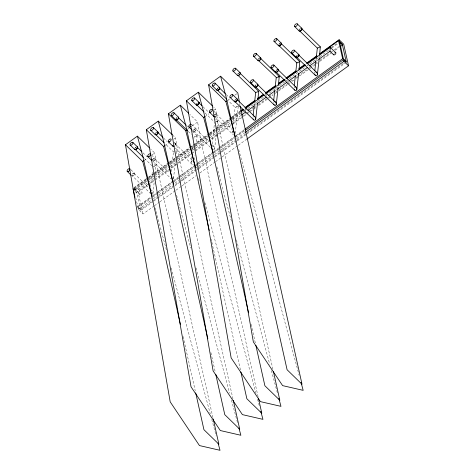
<?xml version="1.0" encoding="UTF-8"?>
<svg xmlns="http://www.w3.org/2000/svg" width="474" height="474" viewBox="0 0 474 474"><rect width="100%" height="100%" fill="white"/><g stroke="black" fill="none" stroke-linecap="round" stroke-linejoin="round"><path stroke-width="0.36" stroke-dasharray="2.37 1.78" d="M152.344 194.37C153.819 193.078 152.421 190.773 151.111 189.908M173.383 178.994L173.283 177.009L172.37 175.813M191.816 156.716C191.739 158.63 189.742 164.602 193.451 164.739M213.306 149.956C216.085 149.737 213.869 145.471 212.245 144.949M232.515 130.735L232.408 133.224L233.486 134.954M273.439 103.059L273.462 102.562M293.993 88.241L294.342 86.973M150.625 187.082L152.421 171.007M152.948 193.38L154.251 181.666M155.152 173.608L156.053 165.556L152.883 162.44M171.262 171.535L173.466 151.804L174.337 151.271M173.502 178.562L175.38 161.723M176.275 153.665L176.606 150.738L175.907 150.738M192.551 150.139L193.119 145.026M193.854 138.449L194.097 136.891L197.131 135.86L195.691 149.103M194.464 160.082L194.95 155.691M212.127 144.09L214.574 122.168M214.609 148.931L216.245 134.284M216.979 127.696L217.714 121.101L215.593 119.004M233.249 124.158L235.128 107.349L238.238 106.223M235.246 133.378L238.268 106.283M257.595 102.449L257.755 100.986M274.926 89.408L275.092 87.945M316.039 59.777L316.199 58.314M319.257 58L319.423 56.536M191.247 161.835L191.567 161.065L192.551 160.804M232.355 132.199L232.959 131.209M252.909 117.38L253.027 116.948M314.57 72.931L314.896 72.161M146.425 179.853L134.249 188.717L139.83 194.494M134.349 189.167C139.095 191.869 139.563 186.566 134.415 188.516M176.606 150.738L176.067 151.111M197.16 135.919L194.044 137.045M217.714 121.101L216.446 121.794M212.121 146.247L213.104 145.986L213.827 146.484M143.93 160.686L147.509 158.103M151.692 155.093L154.678 152.936L150.489 148.866M164.774 145.66L168.359 143.077M173.733 139.202L175.528 137.91L172.909 135.363M186.857 129.74L189.244 128.021M192.231 125.865L197.605 121.99L189.754 114.358M204.887 116.746L209.064 113.73M213.845 110.288L215.634 108.996L213.543 106.958M227.68 100.31L230.068 98.586M234.849 95.144L237.237 93.419M134.178 187.485L146.164 178.846M148.558 177.116L152.752 174.094M153.351 173.662L167.132 163.726M169.532 161.995L174.924 158.109M175.522 157.676L189.31 147.74M189.908 147.307L192.9 145.151M193.505 144.718L207.286 134.782M209.68 133.052L215.072 129.165M215.676 128.732L229.457 118.796M231.851 117.066L240.241 111.023M133.644 188.32L146.229 179.243M148.623 177.519L152.818 174.491M153.422 174.059L167.203 164.128M169.597 162.398L189.375 148.143M189.973 147.71L192.971 145.548M193.57 145.115L207.351 135.185M209.745 133.455L215.741 129.135M216.34 128.703L229.523 119.199M231.922 117.469L239.708 111.852M148.83 178.123L167.452 164.697M169.852 162.967L176.458 158.203M177.063 157.771L190.88 147.811M191.478 147.378L194.482 145.21M195.081 144.777L207.097 136.115M210.101 133.952L216.707 129.189M217.311 128.756L229.321 120.094M231.727 118.364L240.134 112.297M133.964 189.641L147.147 180.138M147.746 179.705L167.523 165.45M169.917 163.726L175.309 159.833M175.913 159.406L189.695 149.47M192.089 147.74L193.291 146.875M193.89 146.442L207.671 136.506M210.065 134.782L215.463 130.889M216.061 130.463L229.843 120.526M232.236 118.796L240.626 112.747M244.821 109.725L246.024 108.86M265.197 95.037L266.394 94.172M331.113 47.519L337.707 42.767M134.758 190.074L146.739 181.435M149.138 179.705L154.53 175.818M155.128 175.386L167.713 166.315M170.113 164.585L176.701 159.833M177.3 159.4L191.087 149.47M191.686 149.037L194.678 146.875M195.282 146.442L209.064 136.506M209.662 136.074L216.849 130.889M217.453 130.457L230.038 121.385M232.432 119.661L242.018 112.747M242.617 112.314L244.418 111.017M245.017 110.59L247.416 108.86M248.015 108.428L265.393 95.902M265.991 95.47L288.761 79.051M289.359 78.619L304.344 67.818M306.737 66.093L309.137 64.363M309.735 63.931L329.507 49.675M331.907 47.951L339.698 42.334M138.23 189.458L169.39 166.996M169.988 166.564L177.181 161.379M177.78 160.947L190.364 151.876M192.764 150.145L195.158 148.421M195.756 147.989L209.544 138.053M210.142 137.62L217.329 132.436M217.933 132.003L231.715 122.067M232.313 121.634L240.703 115.591M255.083 105.222L256.28 104.357M275.459 90.534L276.656 89.669M287.445 81.889L288.642 81.03M296.434 75.413L297.631 74.548M316.81 60.725L318.007 59.86M153.357 201.391L140.772 210.462L136.719 192.326L148.107 184.113M148.706 183.681L154.097 179.794M154.696 179.362L168.477 169.425M170.877 167.701L190.655 153.446M191.253 153.013L194.245 150.851M194.85 150.418L208.631 140.482M211.025 138.758L216.417 134.871M217.021 134.438L230.802 124.502M231.401 124.07L240.988 117.155M241.586 116.723L245.781 113.701M246.379 113.268L248.18 111.971M248.779 111.538L252.974 108.516M253.572 108.084L255.972 106.354M258.366 104.63L266.157 99.013M266.755 98.58L268.551 97.283M269.155 96.85L273.35 93.828M275.744 92.098L276.94 91.239M279.34 89.509L286.533 84.325M287.131 83.892L293.72 79.14M296.12 77.41L297.317 76.551M297.915 76.118L307.502 69.204M308.106 68.771L309.901 67.48M310.5 67.047L314.695 64.02M315.293 63.587L317.693 61.863M320.086 60.133L330.277 52.792M330.876 52.359L338.667 46.742M231.057 125.426L136.915 193.185L134.616 190.951M233.392 123.637L256.221 107.278M258.561 105.495L273 95.185M275.341 93.396L289.721 83.027M292.114 81.303L293.975 80.065M296.309 78.275L317.343 63.214M319.683 61.43L332.866 51.927M335.26 50.197L338.916 47.667M137.697 206.457L152.083 196.088M152.681 195.655L157.475 192.201M158.073 191.769L173.051 180.967M173.656 180.535L179.646 176.215M180.244 175.783L195.223 164.982M195.827 164.555L197.622 163.257M198.221 162.825L213.205 152.024M213.804 151.591L219.794 147.272M220.392 146.839L235.377 136.038M235.975 135.611L244.365 129.562M157.961 197.071L140.582 209.597L137.827 206.919L151.01 197.415M151.609 196.983L156.402 193.528M157.001 193.096L171.979 182.294M172.583 181.862L178.574 177.543M179.172 177.11L194.156 166.309M194.755 165.876L196.55 164.585M197.148 164.152L212.133 153.351M212.731 152.918L218.721 148.599M219.32 148.166L234.304 137.365M234.903 136.933L243.891 130.457M152.403 197.415L138.017 207.784L138.402 209.508L143 213.975L153.783 206.202M153.001 196.983L157.795 193.528M158.393 193.096L171.576 183.592M173.97 181.862L179.966 177.543M180.564 177.11L195.543 166.309M196.147 165.876L197.942 164.585M198.541 164.152L213.525 153.351M214.124 152.918L220.114 148.599M220.712 148.166L235.092 137.798M235.697 137.365L244.685 130.883M138.402 209.508L152.788 199.139M153.386 198.707L158.18 195.252M158.778 194.82L172.56 184.884M174.959 183.16L180.351 179.267M180.95 178.834L195.329 168.471M195.934 168.039L197.729 166.741M198.328 166.309L213.91 155.075M214.509 154.643L220.499 150.323M221.097 149.891L236.082 139.095M236.68 138.663L244.471 133.046M158.559 196.639L180.132 181.086M180.73 180.653L196.313 169.425M196.911 168.993L198.707 167.695M199.305 167.263L213.691 156.894M214.289 156.461L220.28 152.142M220.878 151.71L236.461 140.482M237.059 140.049L246.646 133.135M247.244 132.702L344.325 62.722M153.961 200.958L174.331 186.27M174.93 185.838L195.904 170.717M196.503 170.284L198.304 168.993M198.902 168.56L214.479 157.327M215.083 156.894L221.074 152.575M221.672 152.142L236.65 141.341M237.255 140.908L246.243 134.432M246.841 134L345.718 62.722M154.382 205.769L159.181 202.315M159.779 201.883L175.356 190.649M175.955 190.216L181.352 186.329M181.951 185.897L196.331 175.528M199.927 172.939L214.906 162.138M215.504 161.705L221.5 157.386M222.099 156.953L237.681 145.719M238.28 145.287L246.065 139.676M238.185 106.383L235.151 107.414L228.302 100.749M153.446 166.25L156.023 165.491L153.606 166.623M215.836 121.474L217.684 121.042M174.159 151.804L173.49 151.864L165.059 143.663M151.81 190.625L152.166 190.933M226.205 94.522L228.823 97.063M213.673 111.005L216.737 113.985M216.464 114.246L232.278 129.615M214.817 116.835L233.131 134.64M203.032 106.792L208.791 112.391M205.112 113.008L214.07 121.717M191.585 124.33L196.183 128.798A1.884 0.978 -45.8 0 1 194.678 131.417A1.884 0.978 -45.8 0 1 193.617 130.089A1.884 0.978 -45.8 0 1 196.183 128.798M195.91 129.058A1.505 0.782 -45.8 0 1 194.707 131.156A1.505 0.782 -45.8 0 1 193.86 130.089A1.505 0.782 -45.8 0 1 195.91 129.058L209.087 141.874M193.742 131.144L212.056 148.949M192.45 130.409L193.469 131.405M186.667 125.681L187.716 126.7M192.42 131.28L197.131 135.86M188.249 131.411L191.407 134.486M174.094 142.129L175.629 143.616M175.356 143.877L192.746 160.787M175.279 147.995L192.023 164.277M163.494 137.958L167.156 141.519M151.502 154.962L155.075 158.434M154.802 158.695L169.562 173.046M152.634 160.781L171.469 179.095M142.941 152.776L147.13 156.847M144.505 158.482L151.881 165.657M130.948 169.775L134.521 173.253M134.249 173.514L148.481 187.349M150.916 193.913L132.08 175.593A1.505 0.782 -45.8 0 0 133.834 174.977A1.505 0.782 -45.8 0 0 134.018 173.366A1.505 0.782 -45.8 0 0 132.199 174.545M138.295 188.812L141.999 192.414A1.505 0.782 -45.8 0 1 140.796 194.512A1.505 0.782 -45.8 0 1 139.948 193.445A1.505 0.782 -45.8 0 1 141.999 192.414M134.089 188.409L138.171 192.385L143 213.975M133.567 189.262L136.719 192.326M137.626 207.399L140.772 210.462M170.913 178.2L171.161 178.686M238.706 149.488L299.153 375.343M216.891 166.919L231.62 221.956M236.402 239.826L269.682 364.186M271.406 370.621L277.337 392.774M198.476 178.491L199.436 182.063M204.981 202.789L256.244 394.338M257.583 399.339L259.497 406.491M176.589 195.122L190.744 248.015M196.1 268.023L229.576 393.1M231.49 400.252L237.61 423.122M155.164 208.009L155.934 210.865M156.124 211.582L166.451 250.177M171.233 268.047L210.26 413.849M211.789 419.567L216.185 436.003M272.894 369.24L218.828 127.358L215.634 108.996M251.173 324.382L255.527 343.875M258.093 396.673L200.798 140.357L197.605 121.99M211.191 239.18L211.677 241.349M211.837 242.072L240.407 369.868M232.947 398.877L178.722 156.272L175.528 137.91M210.9 352.573L215.261 372.066M212.909 417.511L157.872 171.304L154.678 152.936M183.112 336.552L195.217 390.706M135.754 197.64L137.827 206.919M239.678 103.587L240.045 105.708M132.222 174.148A1.884 0.978 -45.8 0 1 134.314 173.099A1.884 0.978 -45.8 0 1 134.106 174.959A1.884 0.978 -45.8 0 1 132.015 176.008M135.137 148.208A1.505 0.782 -45.8 0 1 136.222 147.165M134.906 148.178A1.884 0.978 -45.8 0 1 136.269 146.893M152.326 160.111A1.884 0.978 -45.8 0 1 154.364 158.245A1.884 0.978 -45.8 0 1 154.998 159.619A1.884 0.978 -45.8 0 1 152.853 161.249M152.604 160.04A1.505 0.782 -45.8 0 1 154.323 158.529A1.505 0.782 -45.8 0 1 154.619 159.857A1.505 0.782 -45.8 0 1 152.8 160.899M155.691 133.39A1.505 0.782 -45.8 0 1 156.461 132.536M155.46 133.36A1.884 0.978 -45.8 0 1 156.438 132.305M214.438 114.88A1.884 0.978 -45.8 0 1 216.802 114.092A1.884 0.978 -45.8 0 1 215.232 116.604M214.627 114.963A1.505 0.782 -45.8 0 1 216.156 114.08A1.505 0.782 -45.8 0 1 216.405 115.194A1.505 0.782 -45.8 0 1 214.959 116.456M217.353 88.934A1.505 0.782 -45.8 0 1 218.739 87.779M217.122 88.911A1.884 0.978 -45.8 0 1 218.484 87.619M333.957 53.426A1.505 0.782 -45.8 0 1 334.828 52.697M174.799 143.456A1.884 0.978 -45.8 0 1 175.759 144.013A1.884 0.978 -45.8 0 1 174.882 145.69M174.693 143.746A1.505 0.782 -45.8 0 1 175.463 144.191A1.505 0.782 -45.8 0 1 174.764 145.536M176.245 118.571A1.505 0.782 -45.8 0 1 177.015 117.718M176.014 118.547A1.884 0.978 -45.8 0 1 176.992 117.487M191.383 124.176A1.884 0.978 -45.8 0 1 191.709 124.893M196.799 103.753A1.505 0.782 -45.8 0 1 197.273 103.148M196.568 103.729A1.884 0.978 -45.8 0 1 197.172 102.977M255.373 85.954A1.505 0.782 -45.8 0 1 256.292 84.787M258.46 59.303A1.505 0.782 -45.8 0 1 259.545 58.261M258.229 59.274A1.884 0.978 -45.8 0 1 259.592 57.988M255.279 85.634A1.884 0.978 -45.8 0 1 255.877 84.882M276.289 70.508A1.505 0.782 -45.8 0 1 276.852 69.968M279.014 44.485A1.505 0.782 -45.8 0 1 280.401 43.324M278.783 44.455A1.884 0.978 -45.8 0 1 280.146 43.17M276.099 70.425A1.884 0.978 -45.8 0 1 276.798 69.755M234.82 100.766A1.505 0.782 -45.8 0 1 235.738 99.605M237.907 74.122A1.505 0.782 -45.8 0 1 238.677 73.269M237.675 74.092A1.884 0.978 -45.8 0 1 238.653 73.037M234.725 100.452A1.884 0.978 -45.8 0 1 235.691 99.386M296.843 55.689A1.505 0.782 -45.8 0 1 297.405 55.15M299.568 29.666A1.505 0.782 -45.8 0 1 300.338 28.813M299.337 29.643A1.884 0.978 -45.8 0 1 300.315 28.582M296.653 55.606A1.884 0.978 -45.8 0 1 297.352 54.937"/><path stroke-width="0.71" d="M234.76 101.312A1.505 0.782 -45.8 0 0 234.849 101.507L253.685 119.827C255.64 121.7 256.47 117.872 254.935 116.847L237.018 99.427M255.924 87.198L274.239 105.009C276.2 106.887 277.023 103.054 275.489 102.028L257.572 84.609M276.478 72.38L294.792 90.19C296.754 92.069 297.577 88.235 296.043 87.216L278.125 69.791M296.511 57.058L315.346 75.372C317.307 77.25 318.131 73.417 316.596 72.398L298.679 54.972M253.152 115.188L254.372 104.227M254.621 102.034L255.682 92.537L258.662 91.387L257.921 99.522M255.717 119.294L257.512 103.184M273.705 100.37L274.849 90.143M275.175 87.216L276.235 77.718L279.216 76.569L278.392 85.438M276.271 104.476L278.149 87.637M294.259 85.551L295.403 75.325M295.729 72.398L296.789 62.9L299.769 61.75L299.029 69.885M296.825 89.657L298.62 73.547M314.813 70.739L315.957 60.506M316.199 58.314L317.343 48.081L320.323 46.932L319.583 55.073M317.379 74.839L319.174 58.735M329.993 47.998L330.242 47.341L335.793 52.709M279.376 76.652L278.842 77.025M318.605 59.428L329.993 51.222L330.313 47.376M218.099 443.154L220.013 450.3L199.459 445.572L170.196 401.857L125.462 144.754L137.407 136.145L149.446 147.852M238.949 428.123L240.863 435.268L220.309 430.546L191.04 386.825L146.312 129.728L158.257 121.119L172.388 134.859M260.836 411.491L262.94 419.354L242.392 414.626L213.122 370.911L168.388 113.807L180.333 105.198L188.711 113.339M278.866 398.492L280.969 406.354L260.416 401.632L231.152 357.911L186.418 100.814L198.363 92.199L212.494 105.939M301.067 382.488L303.17 390.351L282.617 385.629L253.347 341.908L208.619 84.81L220.564 76.195L237.835 92.993L239.429 102.177M151.917 195.857L142.733 161.551L143.93 160.686M173.721 184.404L163.583 146.519L164.774 145.66M195.608 167.766L185.66 130.605L186.857 129.74M213.063 152.628L203.69 117.605L204.887 116.746M235.264 136.625L225.891 101.602L227.082 100.743M146.762 178.414L147.959 177.549M207.885 134.349L209.081 133.484M230.056 118.364L231.253 117.499M240.839 110.59L242.641 109.293M245.034 107.562L255.225 100.221M257.619 98.491L263.615 94.172M265.41 92.874L275.595 85.533M278.594 83.371L283.985 79.484M285.786 78.186L295.972 70.845M298.97 68.683L304.361 64.796M306.761 63.072L316.946 55.725M319.944 53.568L339.117 39.739L343.709 44.206L348.538 65.803L246.67 139.243M167.802 163.696L168.999 162.831M230.121 118.767L231.318 117.902M240.306 111.42L243.304 109.263M245.105 107.965L254.692 101.057M257.684 98.894L263.68 94.575M265.476 93.277L275.667 85.936M278.659 83.774L284.655 79.454M286.45 78.157L296.037 71.248M299.035 69.085L305.025 64.766M306.826 63.469L317.011 56.128M319.411 54.397L338.584 40.574L342.258 44.147L346.316 62.29L342.637 58.711L338.584 40.574M147.029 179.421L148.226 178.556M168.051 164.265L169.254 163.4M208.299 135.25L209.502 134.385M229.926 119.661L231.122 118.796M241.337 111.431L243.737 109.701M245.544 108.404L264.16 94.978M265.967 93.68L285.188 79.822M286.989 78.524L305.611 65.098M307.413 63.8L330.242 47.341M241.302 115.158L245.496 112.131M247.896 110.406L253.886 106.081M256.884 103.925L266.471 97.01M268.266 95.718L274.861 90.967M277.254 89.236L286.847 82.322M289.241 80.598L295.237 76.278M298.229 74.116L307.217 67.634M309.617 65.91L315.607 61.59M340.054 46.742L342.453 45.012L339.698 42.334L343.366 58.74L346.121 61.424M244.963 129.129L342.637 58.711M245.283 130.457L343.555 59.605L343.946 61.336L348.538 65.803M245.07 132.613L343.946 61.336M274.067 101.572L275.489 102.028M276.62 77.777L258.342 60.358M294.952 86.665L296.043 87.216M253.845 116.302L254.935 116.847M278.807 45.344A1.505 0.782 -45.8 0 0 278.896 45.54L296.943 62.983M315.874 71.9L316.596 72.398M329.916 51.186L333.625 54.788M297.305 23.919A1.884 0.978 -45.8 0 1 295.77 26.538A1.884 0.978 -45.8 0 1 294.745 25.175A1.884 0.978 -45.8 0 1 297.305 23.919L301.897 28.387M301.618 28.636L320.454 46.956M299.977 31.231L317.343 48.081M294.573 26.503L299.171 30.97M294.354 50.244A1.884 0.978 -45.8 0 1 292.855 52.863A1.884 0.978 -45.8 0 1 291.794 51.53A1.884 0.978 -45.8 0 1 294.354 50.244L298.952 54.711M291.646 52.851L296.238 57.318M276.751 38.738A1.884 0.978 -45.8 0 1 275.216 41.356A1.884 0.978 -45.8 0 1 274.191 39.988A1.884 0.978 -45.8 0 1 276.751 38.738L281.343 43.205M281.064 43.454L299.9 61.774M274.019 41.321L278.617 45.788M273.8 65.062A1.884 0.978 -45.8 0 1 272.301 67.681A1.884 0.978 -45.8 0 1 271.241 66.348A1.884 0.978 -45.8 0 1 273.8 65.062L278.398 69.53M271.092 67.669L275.684 72.137M256.197 53.556A1.884 0.978 -45.8 0 1 254.662 56.175A1.884 0.978 -45.8 0 1 253.637 54.806A1.884 0.978 -45.8 0 1 256.197 53.556L260.789 58.024M279.346 76.587L260.51 58.272A1.505 0.782 -45.8 0 1 260.392 59.327M253.466 56.133L258.057 60.601M253.246 79.881A1.884 0.978 -45.8 0 1 251.747 82.5A1.884 0.978 -45.8 0 1 250.687 81.167A1.884 0.978 -45.8 0 1 253.246 79.881L257.844 84.348M250.539 82.482L255.131 86.949M235.643 68.375A1.884 0.978 -45.8 0 1 234.109 70.993A1.884 0.978 -45.8 0 1 233.084 69.625A1.884 0.978 -45.8 0 1 235.643 68.375L240.235 72.842M239.957 73.091L258.792 91.405M232.912 70.952L237.504 75.419M232.693 94.699A1.884 0.978 -45.8 0 1 231.194 97.318A1.884 0.978 -45.8 0 1 230.133 95.985A1.884 0.978 -45.8 0 1 232.693 94.699L237.29 99.167M229.985 97.3L234.577 101.768M215.089 83.193A1.884 0.978 -45.8 0 1 213.555 85.812A1.884 0.978 -45.8 0 1 212.53 84.443A1.884 0.978 -45.8 0 1 215.089 83.193L219.681 87.66M219.924 88.419L225.156 93.502M217.762 90.504L226.72 99.214M212.358 85.77L216.95 90.238M208.619 84.81L225.891 101.602M209.431 112.119L214.023 116.586M194.536 98.011A1.884 0.978 -45.8 0 1 193.001 100.624A1.884 0.978 -45.8 0 1 191.976 99.262A1.884 0.978 -45.8 0 1 194.536 98.011L199.127 102.479M201.989 105.779L198.849 102.722A1.505 0.782 -45.8 0 1 198.256 104.381M196.68 104.807L204.057 111.983M191.804 100.589L196.396 105.056M186.418 100.814L203.69 117.605M188.877 126.937L191.94 129.917M173.982 112.824A1.884 0.978 -45.8 0 1 172.447 115.443A1.884 0.978 -45.8 0 1 171.422 114.08A1.884 0.978 -45.8 0 1 173.982 112.824L178.574 117.291M178.295 117.54L186.146 125.172M176.127 119.626L187.722 130.901M171.25 115.407L175.842 119.875M168.388 113.807L185.66 130.605M168.323 141.756L172.915 146.223M153.428 127.642A1.884 0.978 -45.8 0 1 151.893 130.261A1.884 0.978 -45.8 0 1 150.868 128.892A1.884 0.978 -45.8 0 1 153.428 127.642L158.02 132.11M157.741 132.359L162.973 137.448M156.1 134.954L164.004 142.638M150.696 130.226L155.288 134.693M146.312 129.728L163.583 146.519M147.77 156.568L151.852 160.544M132.874 142.461A1.884 0.978 -45.8 0 1 131.339 145.08A1.884 0.978 -45.8 0 1 130.314 143.711A1.884 0.978 -45.8 0 1 132.874 142.461L137.466 146.928M141.898 151.757L137.187 147.177A1.505 0.782 -45.8 0 1 137.217 147.918M135.546 149.772L143.45 157.457M130.143 145.038L134.734 149.506M125.462 144.754L142.733 161.551M127.216 171.387L131.298 175.362M315.346 75.372L314.623 73.956M294.792 90.19L294.236 89.296M274.239 105.009L273.682 104.114M253.685 119.827L253.128 118.933M255.682 92.537L237.788 75.17A1.505 0.782 -45.8 0 0 238.754 75.182M220.564 76.195L226.08 96.82L287.09 369.75L302.033 384.284L240.17 106.413M198.363 92.199L203.885 112.824L248.589 312.828M180.333 105.198L185.855 125.823L209.259 230.518M158.257 121.119L163.773 141.744L207.837 338.857M137.407 136.145L142.929 156.77L180.369 324.281M339.117 39.739L339.502 41.469M273.38 371.403L279.838 400.287L264.889 385.753L255.853 345.321M258.419 398.119L261.808 413.281L246.859 398.747L240.887 372.031M233.273 400.317L239.726 429.201L224.783 414.667L215.741 374.235M213.229 418.957L218.881 444.227L203.933 429.699L195.703 392.875M133.046 188.747L134.918 197.119M137.069 148.232A1.505 0.782 -45.8 0 1 135.683 149.387M137.264 146.768A1.884 0.978 -45.8 0 1 136.512 149.168A1.884 0.978 -45.8 0 1 134.622 148.943M157.575 132.234A1.505 0.782 -45.8 0 1 157.285 133.875A1.505 0.782 -45.8 0 1 155.573 134.444M157.202 131.932A1.884 0.978 -45.8 0 1 158.038 133.046A1.884 0.978 -45.8 0 1 156.112 134.871A1.884 0.978 -45.8 0 1 155.271 133.757M214.461 116.45A1.505 0.782 -45.8 0 1 214.295 116.326M219.503 88.354A1.505 0.782 -45.8 0 1 219.284 88.958M219.071 89.272A1.505 0.782 -45.8 0 1 218.81 89.562M218.508 89.811A1.505 0.782 -45.8 0 1 217.898 90.119M217.394 90.113A1.505 0.782 -45.8 0 1 217.145 89.793M219.237 87.785A1.505 0.782 -45.8 0 1 219.403 87.909M219.201 87.435A1.884 0.978 -45.8 0 1 218.911 89.74A1.884 0.978 -45.8 0 1 216.837 89.669M214.515 116.794A1.884 0.978 -45.8 0 1 213.898 116.029M335.402 52.537A1.505 0.782 -45.8 0 1 335.201 54.362A1.505 0.782 -45.8 0 1 333.524 54.344M173.188 145.962A1.505 0.782 -45.8 0 1 173.099 145.767M178.325 118.281A1.505 0.782 -45.8 0 1 176.938 119.703A1.505 0.782 -45.8 0 1 176.026 119.175M178.094 117.072A1.884 0.978 -45.8 0 1 177.803 119.371A1.884 0.978 -45.8 0 1 175.73 119.306M174.124 146.235A1.884 0.978 -45.8 0 1 172.791 145.66M191.176 126.043A1.884 0.978 -45.8 0 1 189.262 127.139A1.884 0.978 -45.8 0 1 188.954 125.752A1.884 0.978 -45.8 0 1 190.755 124.17M197.954 104.63A1.505 0.782 -45.8 0 1 197.344 104.938M198.458 102.556A1.505 0.782 -45.8 0 1 198.683 102.603M198.31 102.295A1.884 0.978 -45.8 0 1 199.193 103.285A1.884 0.978 -45.8 0 1 197.468 105.151A1.884 0.978 -45.8 0 1 196.283 104.487M257.637 84.194A1.884 0.978 -45.8 0 1 256.92 86.582A1.884 0.978 -45.8 0 1 255.006 86.392M257.66 84.805A1.505 0.782 -45.8 0 1 257.601 85.35M257.453 85.664A1.505 0.782 -45.8 0 1 256.067 86.819M260.179 59.641A1.505 0.782 -45.8 0 1 259.616 60.18M259.005 60.482A1.505 0.782 -45.8 0 1 258.502 60.476M259.971 57.846A1.884 0.978 -45.8 0 1 260.854 58.835A1.884 0.978 -45.8 0 1 259.13 60.702A1.884 0.978 -45.8 0 1 257.945 60.038M277.568 69.37A1.884 0.978 -45.8 0 1 278.434 70.454A1.884 0.978 -45.8 0 1 276.514 72.297A1.884 0.978 -45.8 0 1 275.649 71.207M277.96 69.666A1.505 0.782 -45.8 0 1 277.669 71.307A1.505 0.782 -45.8 0 1 275.957 71.876M281.165 43.904A1.505 0.782 -45.8 0 1 280.946 44.509M280.732 44.823A1.505 0.782 -45.8 0 1 280.472 45.113M280.17 45.362A1.505 0.782 -45.8 0 1 279.861 45.551M280.863 42.986A1.884 0.978 -45.8 0 1 280.572 45.285A1.884 0.978 -45.8 0 1 278.499 45.22M236.799 98.953A1.884 0.978 -45.8 0 1 236.55 101.235A1.884 0.978 -45.8 0 1 234.452 101.211M237.047 100.168A1.505 0.782 -45.8 0 1 235.815 101.519M239.986 73.831A1.505 0.782 -45.8 0 1 239.625 74.454M239.364 74.744A1.505 0.782 -45.8 0 1 239.062 74.993M239.755 72.617A1.884 0.978 -45.8 0 1 239.637 74.744A1.884 0.978 -45.8 0 1 237.397 75.17M298.466 54.504A1.884 0.978 -45.8 0 1 298.211 56.785A1.884 0.978 -45.8 0 1 296.114 56.756M298.709 55.713A1.505 0.782 -45.8 0 1 297.322 57.135A1.505 0.782 -45.8 0 1 296.41 56.607M301.707 28.831A1.505 0.782 -45.8 0 1 301.719 29.086M301.5 29.69A1.505 0.782 -45.8 0 1 299.841 30.887M301.079 28.209A1.884 0.978 -45.8 0 1 301.458 30.105A1.884 0.978 -45.8 0 1 299.064 30.721M128.424 171.404A1.884 0.978 -45.8 0 0 129.923 168.785A1.884 0.978 -45.8 0 0 127.364 170.071A1.884 0.978 -45.8 0 0 128.424 171.404M148.978 156.586A1.884 0.978 -45.8 0 0 150.477 153.967A1.884 0.978 -45.8 0 0 147.918 155.253A1.884 0.978 -45.8 0 0 148.978 156.586M210.64 112.137A1.884 0.978 -45.8 0 0 212.139 109.518A1.884 0.978 -45.8 0 0 209.579 110.803A1.884 0.978 -45.8 0 0 210.64 112.137M169.532 141.767A1.884 0.978 -45.8 0 0 171.031 139.149A1.884 0.978 -45.8 0 0 168.471 140.434A1.884 0.978 -45.8 0 0 169.532 141.767"/></g></svg>
